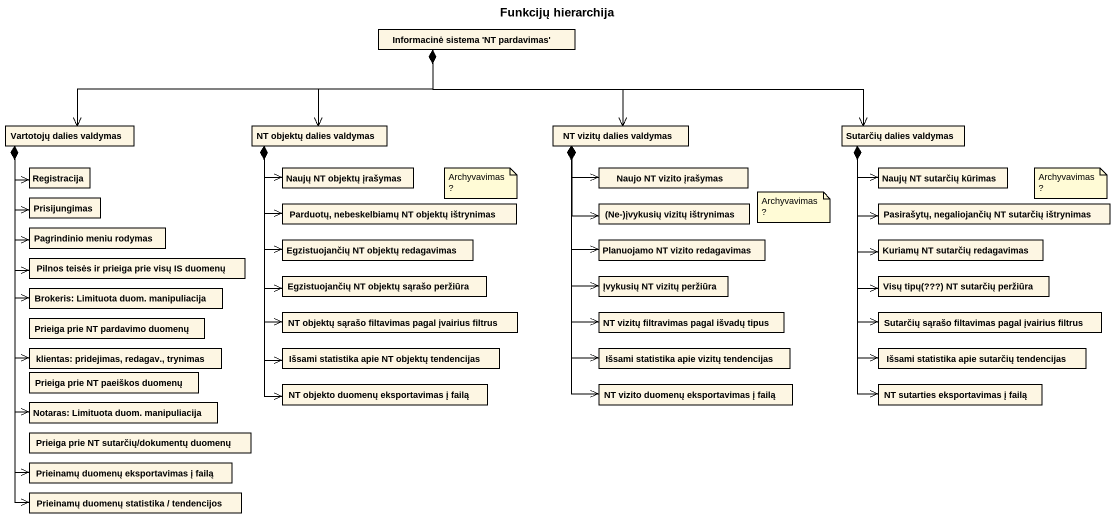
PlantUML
@startuml
title Funkcijų hierarchija
hide circle
hide empty members
class "Informacinė sistema 'NT pardavimas'" as Informacinė_sistema_NT
class "Vartotojų dalies valdymas" as Vartotojų_dalies_valdymas
class "NT objektų dalies valdymas" as NT_objektų_dalies_valdymas
class "NT vizitų dalies valdymas" as NT_vizitų_dalies_valdymas
class "Sutarčių dalies valdymas" as Sutarčių_dalies_valdymas
class Registracija
class "Naujų NT objektų įrašymas" as Naujų_NT_objektų_įrašymas
class "Naujo NT vizito įrašymas" as Naujo_NT_vizito_įrašymas
class "Naujų NT sutarčių kūrimas" as Naujų_NT_sutarčių_kūrimas
class Prisijungimas
class "Parduotų, nebeskelbiamų NT objektų ištrynimas" as Parduotų_nebeskelbiamų_NT
class "(Ne-)įvykusių vizitų ištrynimas" as Ne_įvykusių_vizitų
class "Pasirašytų, negaliojančių NT sutarčių ištrynimas" as Pasirašytų_negaliojančių_NT
class "Pagrindinio meniu rodymas" as Pagrindinio_meniu_rodymas
class "Pilnos teisės ir prieiga prie visų IS duomenų" as Pilnos_teisės_ir_prieiga
class "Egzistuojančių NT objektų redagavimas" as Egzistuojančių_NT_objektų
class "Planuojamo NT vizito redagavimas" as Planuojamo_NT_vizito
class "Kuriamų NT sutarčių redagavimas" as Kuriamų_NT_sutarčių
class "Brokeris: Limituota duom. manipuliacija" as Brokeris_Limituota_duom
class "Egzistuojančių NT objektų sąrašo peržiūra" as Egzistuojančių_NT_objektų_2
class "Įvykusių NT vizitų peržiūra" as Įvykusių_NT_vizitų_peržiūra
class "Visų tipų(???) NT sutarčių peržiūra" as Visų_tipų_NT_sutarčių
class "Prieiga prie NT pardavimo duomenų" as Prieiga_prie_NT_pardavimo
class "NT objektų sąrašo filtavimas pagal įvairius filtrus" as NT_objektų_sąrašo
class "NT vizitų filtravimas pagal išvadų tipus" as NT_vizitų_filtravimas_pagal
class "Sutarčių sąrašo filtavimas pagal įvairius filtrus" as Sutarčių_sąrašo_filtavimas
class "klientas: pridejimas, redagav., trynimas" as klientas_pridejimas_redagav
class "Prieiga prie NT paeiškos duomenų" as Prieiga_prie_NT_paeiškos
class "Išsami statistika apie NT objektų tendencijas" as Išsami_statistika_apie_NT
class "Išsami statistika apie vizitų tendencijas" as Išsami_statistika_apie
class "Išsami statistika apie sutarčių tendencijas" as Išsami_statistika_apie_2
class "Notaras: Limituota duom. manipuliacija" as Notaras_Limituota_duom
class "NT objekto duomenų eksportavimas į failą" as NT_objekto_duomenų
class "NT vizito duomenų eksportavimas į failą" as NT_vizito_duomenų
class "NT sutarties eksportavimas į failą" as NT_sutarties_eksportavimas
class "Prieiga prie NT sutarčių/dokumentų duomenų" as Prieiga_prie_NT_sutarčių
class "Prieinamų duomenų statistika / tendencijos" as Prieinamų_duomenų
class "Prieinamų duomenų eksportavimas į failą" as Prieinamų_duomenų_2
Informacinė_sistema_NT *-left-> Vartotojų_dalies_valdymas
Informacinė_sistema_NT *--> NT_objektų_dalies_valdymas
Informacinė_sistema_NT *--> NT_vizitų_dalies_valdymas
Informacinė_sistema_NT *-right-> Sutarčių_dalies_valdymas
Vartotojų_dalies_valdymas *--> Registracija
Vartotojų_dalies_valdymas *--> Prisijungimas
Vartotojų_dalies_valdymas *--> Pagrindinio_meniu_rodymas
Vartotojų_dalies_valdymas *--> Pilnos_teisės_ir_prieiga
Vartotojų_dalies_valdymas *--> Brokeris_Limituota_duom
Vartotojų_dalies_valdymas *--> klientas_pridejimas_redagav
Vartotojų_dalies_valdymas *--> Notaras_Limituota_duom
Vartotojų_dalies_valdymas *--> Prieinamų_duomenų
Vartotojų_dalies_valdymas *--> Prieinamų_duomenų_2
NT_objektų_dalies_valdymas *--> Naujų_NT_objektų_įrašymas
NT_objektų_dalies_valdymas *--> Parduotų_nebeskelbiamų_NT
NT_objektų_dalies_valdymas *--> Egzistuojančių_NT_objektų
NT_objektų_dalies_valdymas *--> Egzistuojančių_NT_objektų_2
NT_objektų_dalies_valdymas *--> NT_objektų_sąrašo
NT_objektų_dalies_valdymas *--> Išsami_statistika_apie_NT
NT_objektų_dalies_valdymas *--> NT_objekto_duomenų
NT_vizitų_dalies_valdymas *--> Naujo_NT_vizito_įrašymas
NT_vizitų_dalies_valdymas *--> Ne_įvykusių_vizitų
NT_vizitų_dalies_valdymas *--> Planuojamo_NT_vizito
NT_vizitų_dalies_valdymas *--> Įvykusių_NT_vizitų_peržiūra
NT_vizitų_dalies_valdymas *--> NT_vizitų_filtravimas_pagal
NT_vizitų_dalies_valdymas *--> Išsami_statistika_apie
NT_vizitų_dalies_valdymas *--> NT_vizito_duomenų
Sutarčių_dalies_valdymas *--> Naujų_NT_sutarčių_kūrimas
Sutarčių_dalies_valdymas *--> Pasirašytų_negaliojančių_NT
Sutarčių_dalies_valdymas *--> Kuriamų_NT_sutarčių
Sutarčių_dalies_valdymas *--> Visų_tipų_NT_sutarčių
Sutarčių_dalies_valdymas *--> Sutarčių_sąrašo_filtavimas
Sutarčių_dalies_valdymas *--> Išsami_statistika_apie_2
Sutarčių_dalies_valdymas *--> NT_sutarties_eksportavimas
note as N1
  Archyvavimas?
end note
note as N2
  Archyvavimas?
end note
note as N3
  Archyvavimas?
end note
@enduml
